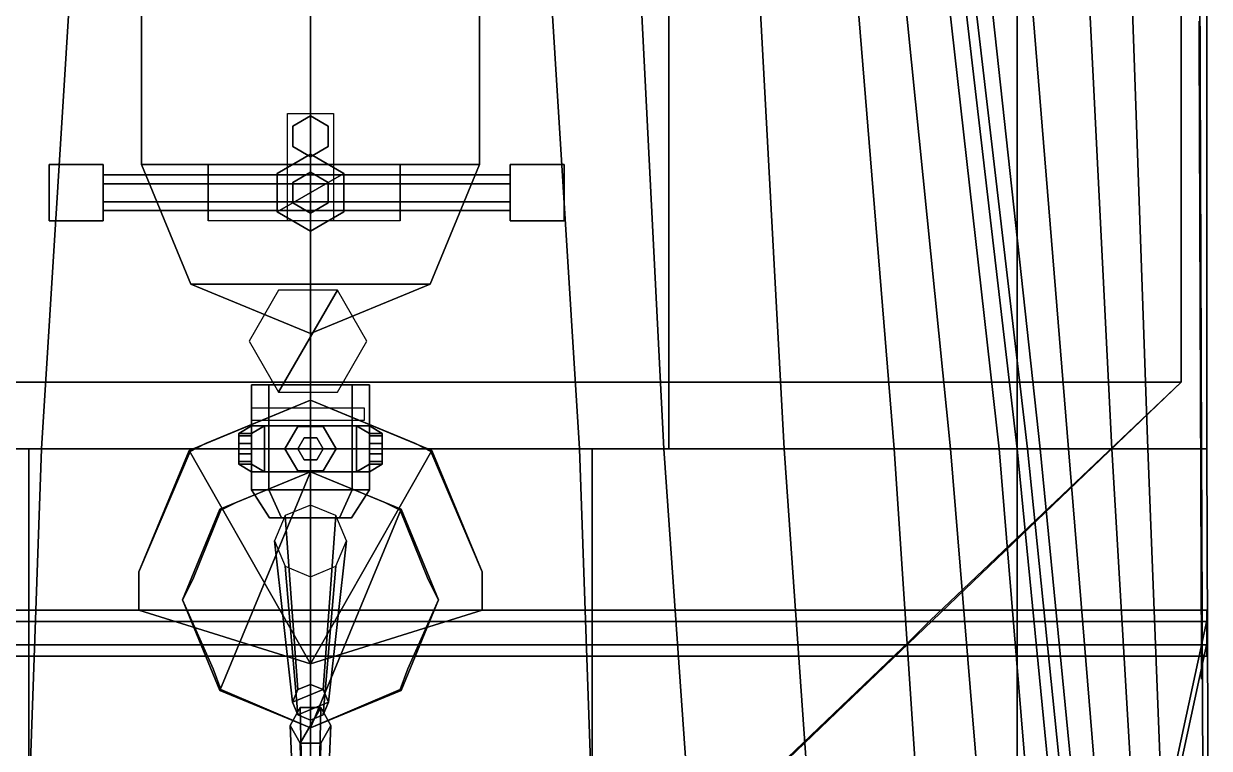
# Model space of a CAD drawing. Header units: millimetres. Extents: x -3.8 to 3.8, y -36.3 to 63.6.
# Drawn here: x -1.12 to 3.51, y 13.78 to 16.61 of the extents above; entities that cross this region are included whole.
import ezdxf

# ---------------------------------------------------------------- set-up
doc = ezdxf.new("R2010")
doc.units = ezdxf.units.MM
doc.layers.add('railings', color=6, linetype='Continuous')
doc.layers.add('superstructure', color=3, linetype='Continuous')

msp = doc.modelspace()

# ---------------------------------------------------------------- linework, layer by layer
for points in [[(-1.25, 17.52, -1.38), (-0.89, 17.52, -1.53), (-1.05, 14.95, -1.53), (-1.38, 14.95, -1.38)], [(-0.89, 17.52, -1.53), (0, 17.52, -1.84), (0, 14.95, -1.88), (-1.05, 14.95, -1.53)], [(1.05, 14.95, -1.53), (0, 14.95, -1.88), (0, 17.52, -1.84), (0.89, 17.52, -1.53)], [(1.38, 14.95, -1.38), (1.05, 14.95, -1.53), (0.89, 17.52, -1.53), (1.25, 17.52, -1.38)], [(1.85, 14.95, -1.11), (1.38, 14.95, -1.38), (1.25, 17.52, -1.38), (1.71, 17.52, -1.11)], [(2.28, 14.95, -0.82), (1.85, 14.95, -1.11), (1.71, 17.52, -1.11), (2.07, 17.52, -0.82)], [(2.5, 14.95, -0.57), (2.28, 14.95, -0.82), (2.07, 17.52, -0.82), (2.24, 17.52, -0.57)], [(2.69, 14.95, -0.27), (2.5, 14.95, -0.57), (2.24, 17.52, -0.57), (2.4, 17.52, -0.27)], [(2.76, 14.95), (2.69, 14.95, -0.27), (2.4, 17.52, -0.27), (2.46, 17.52)], [(2.8, 14.95, 0.27), (2.76, 14.95), (2.46, 17.52), (2.5, 17.52, 0.27)], [(2.85, 14.95, 1.01), (2.8, 14.95, 0.27), (2.5, 17.52, 0.27), (2.57, 17.52, 1.01)], [(2.96, 14.95, 1.79), (2.85, 14.95, 1.01), (2.57, 17.52, 1.01), (2.75, 17.52, 1.81)], [(3.13, 14.95, 2.57), (2.96, 14.95, 1.79), (2.75, 17.52, 1.81), (3, 17.52, 2.57)], [(3.27, 14.95, 3.01), (3.13, 14.95, 2.57), (3, 17.52, 2.57), (3.18, 17.52, 3.01)], [(3.5, 14.95, 3.67), (3.27, 14.95, 3.01), (3.18, 17.52, 3.01), (3.5, 17.52, 3.67)], [(3.48, 14.95, 3.85), (3.5, 14.95, 3.79), (3.5, 17.52, 3.79), (3.47, 17.52, 3.86)], [(3.5, 14.95, 3.79), (3.5, 14.95, 3.67), (3.5, 17.52, 3.67), (3.5, 17.52, 3.79)], [(-1.38, 14.95, -1.38), (-1.05, 14.95, -1.53), (-1.14, 12.39, -1.53), (-1.56, 12.39, -1.38)], [(-1.05, 14.95, -1.53), (0, 14.95, -1.88), (0, 12.39, -1.93), (-1.14, 12.39, -1.53)], [(1.14, 12.39, -1.53), (0, 12.39, -1.93), (0, 14.95, -1.88), (1.05, 14.95, -1.53)], [(1.56, 12.39, -1.38), (1.14, 12.39, -1.53), (1.05, 14.95, -1.53), (1.38, 14.95, -1.38)], [(2.03, 12.39, -1.11), (1.56, 12.39, -1.38), (1.38, 14.95, -1.38), (1.85, 14.95, -1.11)], [(2.45, 12.39, -0.82), (2.03, 12.39, -1.11), (1.85, 14.95, -1.11), (2.28, 14.95, -0.82)], [(2.71, 12.39, -0.57), (2.45, 12.39, -0.82), (2.28, 14.95, -0.82), (2.5, 14.95, -0.57)], [(2.9, 12.39, -0.27), (2.71, 12.39, -0.57), (2.5, 14.95, -0.57), (2.69, 14.95, -0.27)], [(3.01, 12.39), (2.9, 12.39, -0.27), (2.69, 14.95, -0.27), (2.76, 14.95)], [(3.06, 12.39, 0.27), (3.01, 12.39), (2.76, 14.95), (2.8, 14.95, 0.27)], [(3.1, 12.39, 1.01), (3.06, 12.39, 0.27), (2.8, 14.95, 0.27), (2.85, 14.95, 1.01)], [(3.17, 12.39, 1.76), (3.1, 12.39, 1.01), (2.85, 14.95, 1.01), (2.96, 14.95, 1.79)], [(3.28, 12.39, 2.57), (3.17, 12.39, 1.76), (2.96, 14.95, 1.79), (3.13, 14.95, 2.57)], [(3.37, 12.39, 3.01), (3.28, 12.39, 2.57), (3.13, 14.95, 2.57), (3.27, 14.95, 3.01)], [(3.51, 12.39, 3.67), (3.37, 12.39, 3.01), (3.27, 14.95, 3.01), (3.5, 14.95, 3.67)], [(3.49, 12.39, 3.84), (3.51, 12.39, 3.79), (3.5, 14.95, 3.79), (3.48, 14.95, 3.85)], [(3.51, 12.39, 3.79), (3.51, 12.39, 3.67), (3.5, 14.95, 3.67), (3.5, 14.95, 3.79)]]:
    msp.add_3dface(points)
at = {"layer": 'railings'}
for points in [[(3.4, 16.68, 6.84), (3.4, 16.68, 7.84), (3.4, 16.6, 7.84), (3.4, 16.6, 6.84)], [(3.4, 16.6, 6.84), (3.4, 16.6, 7.84), (3.4, 16.68, 7.84), (3.4, 16.68, 6.84)], [(3.4, 15.93, 7.29), (3.4, 16.6, 7.29), (3.4, 16.6, 7.37), (3.4, 15.93, 7.37)], [(3.4, 15.93, 7.37), (3.4, 16.6, 7.37), (3.4, 16.6, 7.29), (3.4, 15.93, 7.29)], [(3.4, 15.93, 7.84), (3.4, 16.6, 7.84), (3.4, 16.6, 7.76), (3.4, 15.93, 7.76)], [(3.4, 15.93, 7.76), (3.4, 16.6, 7.76), (3.4, 16.6, 7.84), (3.4, 15.93, 7.84)], [(3.47, 16.62, 3.85), (3.47, 16.62, 4.85), (3.47, 16.54, 4.85), (3.47, 16.54, 3.85)], [(3.47, 16.54, 3.85), (3.47, 16.54, 4.85), (3.47, 16.62, 4.85), (3.47, 16.62, 3.85)], [(3.48, 14.13, 4.29), (3.47, 16.54, 4.3), (3.47, 16.54, 4.38), (3.48, 14.13, 4.37)], [(3.48, 14.13, 4.37), (3.47, 16.54, 4.38), (3.47, 16.54, 4.3), (3.48, 14.13, 4.29)], [(3.48, 14.13, 4.84), (3.47, 16.54, 4.85), (3.47, 16.54, 4.77), (3.48, 14.13, 4.76)], [(3.48, 14.13, 4.76), (3.47, 16.54, 4.77), (3.47, 16.54, 4.85), (3.48, 14.13, 4.84)], [(3.4, 15.85, 6.84), (3.4, 15.85, 7.84), (3.4, 15.93, 7.84), (3.4, 15.93, 6.84)], [(3.4, 15.93, 6.84), (3.4, 15.93, 7.84), (3.4, 15.85, 7.84), (3.4, 15.85, 6.84)], [(3.4, 15.29, 7.37), (3.4, 15.85, 7.37), (3.4, 15.85, 7.29), (3.4, 15.29, 7.29)], [(3.4, 15.29, 7.29), (3.4, 15.85, 7.29), (3.4, 15.85, 7.37), (3.4, 15.29, 7.37)], [(3.4, 15.29, 7.76), (3.4, 15.85, 7.76), (3.4, 15.85, 7.84), (3.4, 15.29, 7.84)], [(3.4, 15.29, 7.84), (3.4, 15.85, 7.84), (3.4, 15.85, 7.76), (3.4, 15.29, 7.76)], [(3.4, 15.29, 6.84), (3.4, 15.29, 7.84), (3.4, 15.21, 7.84), (3.4, 15.21, 6.84)], [(3.4, 15.21, 6.84), (3.4, 15.21, 7.84), (3.4, 15.29, 7.84), (3.4, 15.29, 6.84)], [(2.42, 14.28, 7.37), (3.4, 15.21, 7.37), (3.4, 15.21, 7.29), (2.42, 14.28, 7.29)], [(2.42, 14.28, 7.29), (3.4, 15.21, 7.29), (3.4, 15.21, 7.37), (2.42, 14.28, 7.37)], [(2.42, 14.28, 7.76), (3.4, 15.21, 7.76), (3.4, 15.21, 7.84), (2.42, 14.28, 7.84)], [(2.42, 14.28, 7.84), (3.4, 15.21, 7.84), (3.4, 15.21, 7.76), (2.42, 14.28, 7.76)], [(-0.41, 14.97, 10.68), (0, 15.14, 10.68), (0, 15.14, 10.6), (-0.41, 14.97, 10.6)], [(-0.41, 14.97, 10.6), (0, 15.14, 10.6), (0, 15.14, 10.68), (-0.41, 14.97, 10.68)], [(-0.41, 14.97, 10.13), (0, 15.14, 10.13), (0, 15.14, 10.21), (-0.41, 14.97, 10.21)], [(-0.41, 14.97, 10.21), (0, 15.14, 10.21), (0, 15.14, 10.13), (-0.41, 14.97, 10.13)], [(0.41, 14.97, 10.21), (0, 15.14, 10.21), (0, 15.14, 10.13), (0.41, 14.97, 10.13)], [(0.41, 14.97, 10.13), (0, 15.14, 10.13), (0, 15.14, 10.21), (0.41, 14.97, 10.21)], [(0.41, 14.97, 10.6), (0, 15.14, 10.6), (0, 15.14, 10.68), (0.41, 14.97, 10.68)], [(0.41, 14.97, 10.68), (0, 15.14, 10.68), (0, 15.14, 10.6), (0.41, 14.97, 10.6)], [(-0.41, 14.97, 9.68), (-0.41, 14.97, 10.68), (-0.47, 14.94, 10.68), (-0.47, 14.94, 9.68)], [(-0.47, 14.94, 9.68), (-0.47, 14.94, 10.68), (-0.41, 14.97, 10.68), (-0.41, 14.97, 9.68)], [(0.41, 14.97, 9.68), (0.41, 14.97, 10.68), (0.47, 14.94, 10.68), (0.47, 14.94, 9.68)], [(0.47, 14.94, 9.68), (0.47, 14.94, 10.68), (0.41, 14.97, 10.68), (0.41, 14.97, 9.68)], [(-0.67, 14.47, 10.68), (-0.47, 14.94, 10.68), (-0.47, 14.94, 10.6), (-0.67, 14.47, 10.6)], [(-0.67, 14.47, 10.6), (-0.47, 14.94, 10.6), (-0.47, 14.94, 10.68), (-0.67, 14.47, 10.68)], [(-0.67, 14.47, 10.21), (-0.47, 14.94, 10.21), (-0.47, 14.94, 10.13), (-0.67, 14.47, 10.13)], [(-0.67, 14.47, 10.13), (-0.47, 14.94, 10.13), (-0.47, 14.94, 10.21), (-0.67, 14.47, 10.21)], [(0.67, 14.47, 10.13), (0.47, 14.94, 10.13), (0.47, 14.94, 10.21), (0.67, 14.47, 10.21)], [(0.67, 14.47, 10.21), (0.47, 14.94, 10.21), (0.47, 14.94, 10.13), (0.67, 14.47, 10.13)], [(0.67, 14.47, 10.68), (0.47, 14.94, 10.68), (0.47, 14.94, 10.6), (0.67, 14.47, 10.6)], [(0.67, 14.47, 10.6), (0.47, 14.94, 10.6), (0.47, 14.94, 10.68), (0.67, 14.47, 10.68)], [(-0.29, 14.74, 15.85), (0, 14.86, 15.85), (0, 14.86, 15.77), (-0.29, 14.74, 15.77)], [(-0.29, 14.74, 15.77), (0, 14.86, 15.77), (0, 14.86, 15.85), (-0.29, 14.74, 15.85)], [(-0.29, 14.74, 15.38), (0, 14.86, 15.38), (0, 14.86, 15.3), (-0.29, 14.74, 15.3)], [(-0.29, 14.74, 15.3), (0, 14.86, 15.3), (0, 14.86, 15.38), (-0.29, 14.74, 15.38)], [(0.29, 14.74, 15.3), (0, 14.86, 15.3), (0, 14.86, 15.38), (0.29, 14.74, 15.38)], [(0.29, 14.74, 15.38), (0, 14.86, 15.38), (0, 14.86, 15.3), (0.29, 14.74, 15.3)], [(0.29, 14.74, 15.85), (0, 14.86, 15.85), (0, 14.86, 15.77), (0.29, 14.74, 15.77)], [(0.29, 14.74, 15.77), (0, 14.86, 15.77), (0, 14.86, 15.85), (0.29, 14.74, 15.85)], [(-0.29, 14.74, 14.85), (-0.29, 14.74, 15.85), (-0.35, 14.71, 15.85), (-0.35, 14.71, 14.85)], [(-0.35, 14.71, 14.85), (-0.35, 14.71, 15.85), (-0.29, 14.74, 15.85), (-0.29, 14.74, 14.85)], [(0.35, 14.71, 14.85), (0.35, 14.71, 15.85), (0.29, 14.74, 15.85), (0.29, 14.74, 14.85)], [(0.29, 14.74, 14.85), (0.29, 14.74, 15.85), (0.35, 14.71, 15.85), (0.35, 14.71, 14.85)], [(-0.46, 14.44, 15.85), (-0.35, 14.71, 15.85), (-0.35, 14.71, 15.77), (-0.46, 14.44, 15.77)], [(-0.46, 14.44, 15.77), (-0.35, 14.71, 15.77), (-0.35, 14.71, 15.85), (-0.46, 14.44, 15.85)], [(-0.46, 14.44, 15.38), (-0.35, 14.71, 15.38), (-0.35, 14.71, 15.3), (-0.46, 14.44, 15.3)], [(-0.46, 14.44, 15.3), (-0.35, 14.71, 15.3), (-0.35, 14.71, 15.38), (-0.46, 14.44, 15.38)], [(0.46, 14.44, 15.3), (0.35, 14.71, 15.3), (0.35, 14.71, 15.38), (0.46, 14.44, 15.38)], [(0.46, 14.44, 15.38), (0.35, 14.71, 15.38), (0.35, 14.71, 15.3), (0.46, 14.44, 15.3)], [(0.46, 14.44, 15.85), (0.35, 14.71, 15.85), (0.35, 14.71, 15.77), (0.46, 14.44, 15.77)], [(0.46, 14.44, 15.77), (0.35, 14.71, 15.77), (0.35, 14.71, 15.85), (0.46, 14.44, 15.85)], [(-0.67, 14.4, 10.6), (-0.67, 14.47, 10.6), (-0.67, 14.47, 10.68), (-0.67, 14.4, 10.68)], [(-0.67, 14.4, 10.68), (-0.67, 14.47, 10.68), (-0.67, 14.47, 10.6), (-0.67, 14.4, 10.6)], [(-0.67, 14.4, 10.21), (-0.67, 14.47, 10.21), (-0.67, 14.47, 10.13), (-0.67, 14.4, 10.13)], [(-0.67, 14.4, 10.13), (-0.67, 14.47, 10.13), (-0.67, 14.47, 10.21), (-0.67, 14.4, 10.21)], [(0.67, 14.4, 10.13), (0.67, 14.47, 10.13), (0.67, 14.47, 10.21), (0.67, 14.4, 10.21)], [(0.67, 14.4, 10.21), (0.67, 14.47, 10.21), (0.67, 14.47, 10.13), (0.67, 14.4, 10.13)], [(0.67, 14.4, 10.68), (0.67, 14.47, 10.68), (0.67, 14.47, 10.6), (0.67, 14.4, 10.6)], [(0.67, 14.4, 10.6), (0.67, 14.47, 10.6), (0.67, 14.47, 10.68), (0.67, 14.4, 10.68)], [(-0.67, 14.32, 9.68), (-0.67, 14.32, 10.68), (-0.67, 14.4, 10.68), (-0.67, 14.4, 9.68)], [(-0.67, 14.4, 9.68), (-0.67, 14.4, 10.68), (-0.67, 14.32, 10.68), (-0.67, 14.32, 9.68)], [(-0.46, 14.44, 14.85), (-0.46, 14.44, 15.85), (-0.5, 14.36, 15.85), (-0.5, 14.36, 14.85)], [(-0.5, 14.36, 14.85), (-0.5, 14.36, 15.85), (-0.46, 14.44, 15.85), (-0.46, 14.44, 14.85)], [(0.46, 14.44, 14.85), (0.46, 14.44, 15.85), (0.5, 14.36, 15.85), (0.5, 14.36, 14.85)], [(0.5, 14.36, 14.85), (0.5, 14.36, 15.85), (0.46, 14.44, 15.85), (0.46, 14.44, 14.85)], [(0.67, 14.4, 9.68), (0.67, 14.4, 10.68), (0.67, 14.32, 10.68), (0.67, 14.32, 9.68)], [(0.67, 14.32, 9.68), (0.67, 14.32, 10.68), (0.67, 14.4, 10.68), (0.67, 14.4, 9.68)], [(-0.38, 14.09, 15.85), (-0.5, 14.36, 15.85), (-0.5, 14.36, 15.77), (-0.38, 14.09, 15.77)], [(-0.38, 14.09, 15.77), (-0.5, 14.36, 15.77), (-0.5, 14.36, 15.85), (-0.38, 14.09, 15.85)], [(-0.38, 14.09, 15.3), (-0.5, 14.36, 15.3), (-0.5, 14.36, 15.38), (-0.38, 14.09, 15.38)], [(-0.38, 14.09, 15.38), (-0.5, 14.36, 15.38), (-0.5, 14.36, 15.3), (-0.38, 14.09, 15.3)], [(0.38, 14.09, 15.38), (0.5, 14.36, 15.38), (0.5, 14.36, 15.3), (0.38, 14.09, 15.3)], [(0.38, 14.09, 15.3), (0.5, 14.36, 15.3), (0.5, 14.36, 15.38), (0.38, 14.09, 15.38)], [(0.38, 14.09, 15.77), (0.5, 14.36, 15.77), (0.5, 14.36, 15.85), (0.38, 14.09, 15.85)], [(0.38, 14.09, 15.85), (0.5, 14.36, 15.85), (0.5, 14.36, 15.77), (0.38, 14.09, 15.77)], [(0, 14.11, 10.68), (-0.67, 14.32, 10.68), (-0.67, 14.32, 10.6), (0, 14.11, 10.6)], [(0, 14.11, 10.6), (-0.67, 14.32, 10.6), (-0.67, 14.32, 10.68), (0, 14.11, 10.68)], [(0, 14.11, 10.21), (-0.67, 14.32, 10.21), (-0.67, 14.32, 10.13), (0, 14.11, 10.13)], [(0, 14.11, 10.13), (-0.67, 14.32, 10.13), (-0.67, 14.32, 10.21), (0, 14.11, 10.21)], [(0, 14.11, 10.13), (0.67, 14.32, 10.13), (0.67, 14.32, 10.21), (0, 14.11, 10.21)], [(0, 14.11, 10.21), (0.67, 14.32, 10.21), (0.67, 14.32, 10.13), (0, 14.11, 10.13)], [(0, 14.11, 10.68), (0.67, 14.32, 10.68), (0.67, 14.32, 10.6), (0, 14.11, 10.6)], [(0, 14.11, 10.6), (0.67, 14.32, 10.6), (0.67, 14.32, 10.68), (0, 14.11, 10.68)], [(2.34, 14.2, 6.84), (2.34, 14.2, 7.84), (2.42, 14.28, 7.84), (2.42, 14.28, 6.84)], [(2.42, 14.28, 6.84), (2.42, 14.28, 7.84), (2.34, 14.2, 7.84), (2.34, 14.2, 6.84)], [(1.18, 13.09, 7.37), (2.34, 14.2, 7.37), (2.34, 14.2, 7.29), (1.18, 13.09, 7.29)], [(1.18, 13.09, 7.29), (2.34, 14.2, 7.29), (2.34, 14.2, 7.37), (1.18, 13.09, 7.37)], [(1.18, 13.09, 7.76), (2.34, 14.2, 7.76), (2.34, 14.2, 7.84), (1.18, 13.09, 7.84)], [(1.18, 13.09, 7.84), (2.34, 14.2, 7.84), (2.34, 14.2, 7.76), (1.18, 13.09, 7.76)], [(3.48, 14.05, 3.84), (3.48, 14.05, 4.84), (3.48, 14.13, 4.84), (3.48, 14.13, 3.84)], [(3.48, 14.13, 3.84), (3.48, 14.13, 4.84), (3.48, 14.05, 4.84), (3.48, 14.05, 3.84)], [(-0.38, 14.09, 14.85), (-0.38, 14.09, 15.85), (-0.35, 14.01, 15.85), (-0.35, 14.01, 14.85)], [(-0.35, 14.01, 14.85), (-0.35, 14.01, 15.85), (-0.38, 14.09, 15.85), (-0.38, 14.09, 14.85)], [(0.38, 14.09, 14.85), (0.38, 14.09, 15.85), (0.35, 14.01, 15.85), (0.35, 14.01, 14.85)], [(0.35, 14.01, 14.85), (0.35, 14.01, 15.85), (0.38, 14.09, 15.85), (0.38, 14.09, 14.85)], [(0, 13.86, 15.77), (-0.35, 14.01, 15.77), (-0.35, 14.01, 15.85), (0, 13.86, 15.85)], [(0, 13.86, 15.85), (-0.35, 14.01, 15.85), (-0.35, 14.01, 15.77), (0, 13.86, 15.77)], [(0, 13.86, 15.38), (-0.35, 14.01, 15.38), (-0.35, 14.01, 15.3), (0, 13.86, 15.3)], [(0, 13.86, 15.3), (-0.35, 14.01, 15.3), (-0.35, 14.01, 15.38), (0, 13.86, 15.38)], [(0, 13.86, 15.3), (0.35, 14.01, 15.3), (0.35, 14.01, 15.38), (0, 13.86, 15.38)], [(0, 13.86, 15.38), (0.35, 14.01, 15.38), (0.35, 14.01, 15.3), (0, 13.86, 15.3)], [(0, 13.86, 15.85), (0.35, 14.01, 15.85), (0.35, 14.01, 15.77), (0, 13.86, 15.77)], [(0, 13.86, 15.77), (0.35, 14.01, 15.77), (0.35, 14.01, 15.85), (0, 13.86, 15.85)]]:
    msp.add_3dface(points, dxfattribs=at)
at = {"layer": 'superstructure'}
for points in [[(-0.66, 18.21, 7.84), (-0.66, 18.21, 6.84), (-0.66, 16.06, 6.84), (-0.66, 16.06, 7.84)], [(0.66, 16.06, 7.84), (0.66, 18.21, 7.84), (-0.66, 18.21, 7.84), (-0.66, 16.06, 7.84)], [(0.66, 16.06, 6.84), (0.66, 18.21, 6.84), (0.66, 18.21, 7.84), (0.66, 16.06, 7.84)], [(-2.76, 17.52, 4.14), (-2.76, 14.95, 4.15), (2.76, 14.95, 4.15), (2.76, 17.52, 4.14)], [(1.4, 14.95, 4.15), (1.4, 17.52, 4.14), (1.4, 17.52, 6.65), (1.4, 14.95, 6.65)], [(2.76, 17.52, 4.14), (2.76, 14.95, 4.15), (3.48, 14.95, 3.85), (3.47, 17.52, 3.86)], [(-3.4, 15.21, 6.65), (-3.4, 16.68, 6.65), (3.4, 16.68, 6.65), (3.4, 15.21, 6.65)], [(3.4, 15.21, 6.84), (3.4, 16.68, 6.84), (-3.4, 16.68, 6.84), (-3.4, 15.21, 6.84)], [(3.4, 15.21, 6.65), (3.4, 16.68, 6.65), (3.4, 16.68, 6.84), (3.4, 15.21, 6.84)], [(-0.09, 16.26, 8.69), (0.09, 16.26, 8.69), (0.09, 15.84, 8.69), (-0.09, 15.84, 8.69)], [(-0.09, 16.26, 8.9), (0.09, 16.26, 8.9), (0.09, 15.84, 8.9), (-0.09, 15.84, 8.9)], [(-0.0693, 16.13, 8.6), (-0.0693, 16.21, 8.6), (0, 16.25, 8.6), (0, 16.09, 8.6)], [(-0.0693, 16.21, 9.01), (-0.0693, 16.13, 9.01), (0, 16.09, 9.01), (0, 16.25, 9.01)], [(0, 16.25, 8.6), (-0.0693, 16.21, 8.6), (-0.0693, 16.21, 9.01), (0, 16.25, 9.01)], [(-0.0693, 16.21, 8.6), (-0.0693, 16.13, 8.6), (-0.0693, 16.13, 9.01), (-0.0693, 16.21, 9.01)], [(0, 16.09, 8.6), (0, 16.25, 8.6), (0.0693, 16.21, 8.6), (0.0693, 16.13, 8.6)], [(0, 16.25, 9.01), (0, 16.09, 9.01), (0.0693, 16.13, 9.01), (0.0693, 16.21, 9.01)], [(0.0693, 16.21, 8.6), (0, 16.25, 8.6), (0, 16.25, 9.01), (0.0693, 16.21, 9.01)], [(0.0693, 16.13, 8.6), (0.0693, 16.21, 8.6), (0.0693, 16.21, 9.01), (0.0693, 16.13, 9.01)], [(-0.0693, 16.13, 8.6), (0, 16.09, 8.6), (0, 16.09, 9.01), (-0.0693, 16.13, 9.01)], [(0, 16.09, 8.6), (0.0693, 16.13, 8.6), (0.0693, 16.13, 9.01), (0, 16.09, 9.01)], [(-0.1299, 15.875, 8.27), (0.1299, 16.025, 8.27), (0, 16.1, 8.27), (-0.1299, 16.025, 8.27)], [(0, 16.1, 7.84), (-0.1299, 16.025, 7.84), (-0.1299, 16.025, 8.27), (0, 16.1, 8.27)], [(0.1299, 16.025, 7.84), (0, 16.1, 7.84), (0, 16.1, 8.27), (0.1299, 16.025, 8.27)], [(-1.02, 15.84, 9.47), (-1.02, 16.06, 9.47), (-1.02, 16.06, 9.25), (-1.02, 15.84, 9.25)], [(-0.81, 15.84, 9.47), (-0.81, 16.06, 9.47), (-1.02, 16.06, 9.47), (-1.02, 15.84, 9.47)], [(-1.02, 16.06, 9.25), (-0.81, 16.06, 9.25), (-0.81, 15.84, 9.25), (-1.02, 15.84, 9.25)], [(-1.02, 16.06, 9.47), (-0.81, 16.06, 9.47), (-0.81, 16.06, 9.25), (-1.02, 16.06, 9.25)], [(-0.81, 15.84, 9.25), (-0.81, 16.06, 9.25), (-0.81, 16.06, 9.47), (-0.81, 15.84, 9.47)], [(-0.81, 15.985, 9.2994), (-0.81, 16.02, 9.36), (0.78, 16.02, 9.36), (0.78, 15.985, 9.2994)], [(-0.81, 16.02, 9.36), (-0.81, 15.985, 9.4206), (0.78, 15.985, 9.4206), (0.78, 16.02, 9.36)], [(-0.66, 16.06, 6.84), (-0.4667, 15.5933, 6.84), (-0.4667, 15.5933, 7.84), (-0.66, 16.06, 7.84)], [(0.4667, 15.5933, 7.84), (0.66, 16.06, 7.84), (-0.66, 16.06, 7.84), (-0.4667, 15.5933, 7.84)], [(-0.4, 16.06, 9.07), (-0.4, 16.06, 9.52), (-0.4, 15.84, 9.52), (-0.4, 15.84, 9.07)], [(-0.4, 16.06, 9.07), (0.35, 16.06, 9.07), (0.35, 15.84, 9.07), (-0.4, 15.84, 9.07)], [(0, 15.8, 8.27), (0.1299, 15.875, 8.27), (0.1299, 16.025, 8.27), (-0.1299, 15.875, 8.27)], [(-0.1299, 16.025, 7.84), (-0.1299, 15.875, 7.84), (-0.1299, 15.875, 8.27), (-0.1299, 16.025, 8.27)], [(0, 16.03, 8.27), (-0.0693, 15.99, 8.27), (-0.0693, 15.99, 9.07), (0, 16.03, 9.07)], [(0.0693, 15.99, 8.27), (0, 16.03, 8.27), (0, 16.03, 9.07), (0.0693, 15.99, 9.07)], [(0.1299, 15.875, 7.84), (0.1299, 16.025, 7.84), (0.1299, 16.025, 8.27), (0.1299, 15.875, 8.27)], [(0.35, 16.06, 9.07), (0.35, 16.06, 9.52), (0.35, 15.84, 9.52), (0.35, 15.84, 9.07)], [(0.4667, 15.5933, 6.84), (0.66, 16.06, 6.84), (0.66, 16.06, 7.84), (0.4667, 15.5933, 7.84)], [(0.78, 16.06, 9.25), (0.99, 16.06, 9.25), (0.99, 15.84, 9.25), (0.78, 15.84, 9.25)], [(0.78, 15.84, 9.47), (0.78, 16.06, 9.47), (0.78, 16.06, 9.25), (0.78, 15.84, 9.25)], [(0.99, 15.84, 9.47), (0.99, 16.06, 9.47), (0.78, 16.06, 9.47), (0.78, 15.84, 9.47)], [(0.78, 16.06, 9.47), (0.99, 16.06, 9.47), (0.99, 16.06, 9.25), (0.78, 16.06, 9.25)], [(0.99, 15.84, 9.25), (0.99, 16.06, 9.25), (0.99, 16.06, 9.47), (0.99, 15.84, 9.47)], [(-0.81, 15.915, 9.2994), (-0.81, 15.985, 9.2994), (0.78, 15.985, 9.2994), (0.78, 15.915, 9.2994)], [(-0.81, 15.985, 9.4206), (-0.81, 15.915, 9.4206), (0.78, 15.915, 9.4206), (0.78, 15.985, 9.4206)], [(-0.0693, 15.99, 8.27), (-0.0693, 15.91, 8.27), (-0.0693, 15.91, 9.07), (-0.0693, 15.99, 9.07)], [(0.0693, 15.91, 8.27), (0.0693, 15.99, 8.27), (0.0693, 15.99, 9.07), (0.0693, 15.91, 9.07)], [(-0.81, 15.88, 9.36), (-0.81, 15.915, 9.2994), (0.78, 15.915, 9.2994), (0.78, 15.88, 9.36)], [(-0.81, 15.915, 9.4206), (-0.81, 15.88, 9.36), (0.78, 15.88, 9.36), (0.78, 15.915, 9.4206)], [(-0.0693, 15.91, 8.27), (0, 15.87, 8.27), (0, 15.87, 9.07), (-0.0693, 15.91, 9.07)], [(0, 15.87, 8.27), (0.0693, 15.91, 8.27), (0.0693, 15.91, 9.07), (0, 15.87, 9.07)], [(-1.02, 15.84, 9.25), (-0.81, 15.84, 9.25), (-0.81, 15.84, 9.47), (-1.02, 15.84, 9.47)], [(-0.1299, 15.875, 7.84), (0, 15.8, 7.84), (0, 15.8, 8.27), (-0.1299, 15.875, 8.27)], [(0, 15.8, 7.84), (0.1299, 15.875, 7.84), (0.1299, 15.875, 8.27), (0, 15.8, 8.27)], [(0, 15.87, 8.42), (0, 15.78, 8.42), (0, 15.78, 8.35), (0, 15.87, 8.35)], [(0.78, 15.84, 9.25), (0.99, 15.84, 9.25), (0.99, 15.84, 9.47), (0.78, 15.84, 9.47)], [(0, 15.78, 8.42), (0, 15.45, 8.53), (0, 15.36, 8.53), (0, 15.78, 8.35)], [(-0.4667, 15.5933, 6.84), (0, 15.4, 6.84), (0, 15.4, 7.84), (-0.4667, 15.5933, 7.84)], [(0, 15.4, 7.84), (0.4667, 15.5933, 7.84), (-0.4667, 15.5933, 7.84), (0, 15.4, 7.84)], [(-0.125, 15.5692, 8.53), (-0.24, 15.37, 8.53), (-0.125, 15.1708, 8.53), (0.105, 15.5692, 8.53)], [(0.105, 15.5692, 8.53), (-0.125, 15.1708, 8.53), (0.105, 15.1708, 8.53), (0.22, 15.37, 8.53)], [(0, 15.4, 6.84), (0.4667, 15.5933, 6.84), (0.4667, 15.5933, 7.84), (0, 15.4, 7.84)], [(0, 15.36, 8.53), (0, 15.11, 8.53), (0, 15.07, 8.51), (0, 15.43, 8.5)], [(0.27, 12.21, 6.84), (3.4, 15.21, 6.84), (-3.4, 15.21, 6.84), (-0.27, 12.21, 6.84)], [(-3.4, 15.21, 6.84), (-3.4, 15.21, 6.65), (-0.27, 12.21, 6.65), (-0.27, 12.21, 6.84)], [(-0.27, 12.21, 6.65), (-3.4, 15.21, 6.65), (3.4, 15.21, 6.65), (0.27, 12.21, 6.65)], [(-0.23, 14.79, 11.02), (-0.1626, 14.79, 11.1826), (-0.1626, 15.2, 11.1826), (-0.23, 15.2, 11.02)], [(-0.1626, 14.79, 10.8574), (-0.23, 14.79, 11.02), (-0.23, 15.2, 11.02), (-0.1626, 15.2, 10.8574)], [(-0.1626, 15.2, 11.1826), (0.23, 15.2, 11.02), (0.1626, 15.2, 10.8574), (-0.23, 15.2, 11.02)], [(-0.23, 15.2, 11.02), (0.1626, 15.2, 10.8574), (0, 15.2, 10.79), (-0.1626, 15.2, 10.8574)], [(-0.1626, 14.79, 11.1826), (0, 14.79, 11.25), (0, 15.2, 11.25), (-0.1626, 15.2, 11.1826)], [(0, 14.79, 10.79), (-0.1626, 14.79, 10.8574), (-0.1626, 15.2, 10.8574), (0, 15.2, 10.79)], [(0, 15.2, 11.25), (0.1626, 15.2, 11.1826), (0.23, 15.2, 11.02), (-0.1626, 15.2, 11.1826)], [(0, 14.79, 11.25), (0.1626, 14.79, 11.1826), (0.1626, 15.2, 11.1826), (0, 15.2, 11.25)], [(0.1626, 14.79, 10.8574), (0, 14.79, 10.79), (0, 15.2, 10.79), (0.1626, 15.2, 10.8574)], [(0.1626, 14.79, 11.1826), (0.23, 14.79, 11.02), (0.23, 15.2, 11.02), (0.1626, 15.2, 11.1826)], [(0.23, 14.79, 11.02), (0.1626, 14.79, 10.8574), (0.1626, 15.2, 10.8574), (0.23, 15.2, 11.02)], [(0.27, 12.21, 6.65), (3.4, 15.21, 6.65), (3.4, 15.21, 6.84), (0.27, 12.21, 6.84)], [(0, 15.14, 9.58), (-0.4738, 14.9438, 9.58), (-0.4738, 14.9438, 9.68), (0, 15.14, 9.68)], [(0, 14.11, 9.68), (0.4738, 14.9438, 9.68), (0, 15.14, 9.68), (-0.4738, 14.9438, 9.68)], [(0, 14.11, 9.58), (-0.4738, 14.9438, 9.58), (0, 15.14, 9.58), (0.4738, 14.9438, 9.58)], [(0.21, 15.06, 9.03), (-0.23, 15.06, 9.03), (-0.23, 15.11, 8.75), (0.21, 15.11, 8.75)], [(0.4738, 14.9438, 9.58), (0, 15.14, 9.58), (0, 15.14, 9.68), (0.4738, 14.9438, 9.68)], [(0, 15.11, 8.53), (0, 15.11, 8.75), (0, 15.06, 9.03), (0, 15.07, 8.51)], [(-0.23, 15.04, 10.7), (-0.23, 14.86, 10.7), (-0.28, 14.89, 10.92), (-0.28, 15.01, 10.92)], [(-0.28, 15.01, 10.92), (-0.23, 15.01, 10.92), (-0.18, 15.04, 10.75), (-0.23, 15.04, 10.7)], [(-0.28, 15.01, 10.92), (-0.28, 14.89, 10.92), (-0.28, 14.9, 11.02), (-0.28, 15, 11.02)], [(-0.28, 15, 11.02), (-0.23, 15, 11.02), (-0.23, 15.01, 10.92), (-0.28, 15.01, 10.92)], [(0.18, 15.04, 10.75), (0.23, 15.04, 10.7), (-0.23, 15.04, 10.7), (-0.18, 15.04, 10.75)], [(-0.23, 14.86, 10.7), (-0.23, 15.04, 10.7), (0.23, 15.04, 10.7), (0.23, 14.86, 10.7)], [(-0.23, 15.01, 10.92), (-0.23, 14.89, 10.92), (-0.18, 14.86, 10.75), (-0.18, 15.04, 10.75)], [(-0.23, 15, 11.02), (-0.23, 14.9, 11.02), (-0.23, 14.89, 10.92), (-0.23, 15.01, 10.92)], [(0.18, 14.86, 10.75), (0.18, 15.04, 10.75), (-0.18, 15.04, 10.75), (-0.18, 14.86, 10.75)], [(-0.05, 15.0366, 10.5), (-0.1, 14.95, 10.5), (-0.1, 14.95, 10.7), (-0.05, 15.0366, 10.7)], [(0.05, 15.0366, 10.5), (-0.05, 15.0366, 10.5), (-0.05, 15.0366, 10.7), (0.05, 15.0366, 10.7)], [(0.1, 14.95, 10.5), (0.05, 15.0366, 10.5), (0.05, 15.0366, 10.7), (0.1, 14.95, 10.7)], [(0.23, 15.04, 10.7), (0.18, 15.04, 10.75), (0.23, 15.01, 10.92), (0.28, 15.01, 10.92)], [(0.23, 14.89, 10.92), (0.23, 15.01, 10.92), (0.18, 15.04, 10.75), (0.18, 14.86, 10.75)], [(0.23, 14.86, 10.7), (0.23, 15.04, 10.7), (0.28, 15.01, 10.92), (0.28, 14.89, 10.92)], [(0.28, 15.01, 10.92), (0.23, 15.01, 10.92), (0.23, 15, 11.02), (0.28, 15, 11.02)], [(0.23, 14.9, 11.02), (0.23, 15, 11.02), (0.23, 15.01, 10.92), (0.23, 14.89, 10.92)], [(0.28, 14.89, 10.92), (0.28, 15.01, 10.92), (0.28, 15, 11.02), (0.28, 14.9, 11.02)], [(-0.28, 14.93, 11.07), (-0.28, 14.97, 11.07), (-0.28, 15, 11.02), (-0.28, 14.9, 11.02)], [(-0.28, 14.97, 11.07), (-0.23, 14.97, 11.07), (-0.23, 15, 11.02), (-0.28, 15, 11.02)], [(-0.23, 14.93, 11.07), (-0.23, 14.97, 11.07), (-0.28, 14.97, 11.07), (-0.28, 14.93, 11.07)], [(-0.23, 14.9, 11.02), (-0.23, 15, 11.02), (-0.23, 14.97, 11.07), (-0.23, 14.93, 11.07)], [(-0.025, 14.9933, 9.68), (-0.05, 14.95, 9.68), (-0.05, 14.95, 10.5), (-0.025, 14.9933, 10.5)], [(0.025, 14.9933, 9.68), (-0.025, 14.9933, 9.68), (-0.025, 14.9933, 10.5), (0.025, 14.9933, 10.5)], [(0.05, 14.95, 9.68), (0.025, 14.9933, 9.68), (0.025, 14.9933, 10.5), (0.05, 14.95, 10.5)], [(0.28, 15, 11.02), (0.23, 15, 11.02), (0.23, 14.97, 11.07), (0.28, 14.97, 11.07)], [(0.23, 15, 11.02), (0.23, 14.9, 11.02), (0.23, 14.93, 11.07), (0.23, 14.97, 11.07)], [(0.23, 14.97, 11.07), (0.23, 14.93, 11.07), (0.28, 14.93, 11.07), (0.28, 14.97, 11.07)], [(0.28, 14.97, 11.07), (0.28, 14.93, 11.07), (0.28, 14.9, 11.02), (0.28, 15, 11.02)], [(-2.76, 14.95, 4.15), (-2.76, 12.39, 4.15), (2.76, 12.39, 4.15), (2.76, 14.95, 4.15)], [(-1.4, 14.95, 4.15), (-1.1, 14.95, 4.14), (-1.1, 14.95, 6.65), (-1.4, 14.95, 6.65)], [(-1.1, 14.95, 4.15), (-1.1, 13.65, 4.15), (-1.1, 13.65, 6.65), (-1.1, 14.95, 6.65)], [(-0.4738, 14.9438, 9.58), (-0.67, 14.47, 9.58), (-0.67, 14.47, 9.68), (-0.4738, 14.9438, 9.68)], [(0, 14.11, 9.68), (-0.4738, 14.9438, 9.68), (-0.67, 14.47, 9.68), (-0.67, 14.32, 9.68)], [(-0.67, 14.32, 9.58), (-0.67, 14.47, 9.58), (-0.4738, 14.9438, 9.58), (0, 14.11, 9.58)], [(-0.28, 14.9, 11.02), (-0.23, 14.9, 11.02), (-0.23, 14.93, 11.07), (-0.28, 14.93, 11.07)], [(-0.1, 14.95, 10.5), (-0.05, 14.8634, 10.5), (-0.05, 14.8634, 10.7), (-0.1, 14.95, 10.7)], [(-0.05, 14.95, 9.68), (-0.025, 14.9067, 9.68), (-0.025, 14.9067, 10.5), (-0.05, 14.95, 10.5)], [(0.67, 14.32, 9.68), (0.67, 14.47, 9.68), (0.4738, 14.9438, 9.68), (0, 14.11, 9.68)], [(0, 14.11, 9.58), (0.4738, 14.9438, 9.58), (0.67, 14.47, 9.58), (0.67, 14.32, 9.58)], [(0.025, 14.9067, 9.68), (0.05, 14.95, 9.68), (0.05, 14.95, 10.5), (0.025, 14.9067, 10.5)], [(0.05, 14.8634, 10.5), (0.1, 14.95, 10.5), (0.1, 14.95, 10.7), (0.05, 14.8634, 10.7)], [(0.28, 14.93, 11.07), (0.23, 14.93, 11.07), (0.23, 14.9, 11.02), (0.28, 14.9, 11.02)], [(0.67, 14.47, 9.58), (0.4738, 14.9438, 9.58), (0.4738, 14.9438, 9.68), (0.67, 14.47, 9.68)], [(1.1, 14.95, 4.15), (1.4, 14.95, 4.14), (1.4, 14.95, 6.65), (1.1, 14.95, 6.65)], [(1.1, 13.65, 4.15), (1.1, 14.95, 4.15), (1.1, 14.95, 6.65), (1.1, 13.65, 6.65)], [(2.76, 14.95, 4.15), (2.76, 12.39, 4.15), (3.49, 12.39, 3.84), (3.48, 14.95, 3.85)], [(-0.28, 14.89, 10.92), (-0.23, 14.89, 10.92), (-0.23, 14.9, 11.02), (-0.28, 14.9, 11.02)], [(-0.23, 14.86, 10.7), (-0.18, 14.86, 10.75), (-0.23, 14.89, 10.92), (-0.28, 14.89, 10.92)], [(-0.05, 14.8634, 10.5), (0.05, 14.8634, 10.5), (0.05, 14.8634, 10.7), (-0.05, 14.8634, 10.7)], [(-0.025, 14.9067, 9.68), (0.025, 14.9067, 9.68), (0.025, 14.9067, 10.5), (-0.025, 14.9067, 10.5)], [(0.28, 14.89, 10.92), (0.23, 14.89, 10.92), (0.18, 14.86, 10.75), (0.23, 14.86, 10.7)], [(0.28, 14.9, 11.02), (0.23, 14.9, 11.02), (0.23, 14.89, 10.92), (0.28, 14.89, 10.92)], [(-0.3536, 14.0064, 14.85), (0, 14.86, 14.85), (-0.3536, 14.7136, 14.85), (-0.5, 14.36, 14.85)], [(-0.5, 14.36, 14.75), (-0.3536, 14.7136, 14.75), (0, 14.86, 14.75), (-0.3536, 14.0064, 14.75)], [(0, 14.86, 14.75), (-0.3536, 14.7136, 14.75), (-0.3536, 14.7136, 14.85), (0, 14.86, 14.85)], [(0, 13.86, 14.85), (0.3536, 14.7136, 14.85), (0, 14.86, 14.85), (-0.3536, 14.0064, 14.85)], [(-0.3536, 14.0064, 14.75), (0, 14.86, 14.75), (0.3536, 14.7136, 14.75), (0, 13.86, 14.75)], [(-0.18, 14.86, 10.75), (-0.23, 14.86, 10.7), (0.23, 14.86, 10.7), (0.18, 14.86, 10.75)], [(0.3536, 14.7136, 14.75), (0, 14.86, 14.75), (0, 14.86, 14.85), (0.3536, 14.7136, 14.85)], [(-0.23, 14.79, 11.02), (-0.1626, 14.79, 10.8574), (-0.1131, 14.68, 10.9069), (-0.16, 14.68, 11.02)], [(-0.1626, 14.79, 11.1826), (-0.23, 14.79, 11.02), (-0.16, 14.68, 11.02), (-0.1131, 14.68, 11.1331)], [(-0.1626, 14.79, 10.8574), (0, 14.79, 10.79), (0, 14.68, 10.86), (-0.1131, 14.68, 10.9069)], [(0, 14.79, 11.25), (-0.1626, 14.79, 11.1826), (-0.1131, 14.68, 11.1331), (0, 14.68, 11.18)], [(0, 14.79, 10.79), (0.1626, 14.79, 10.8574), (0.1131, 14.68, 10.9069), (0, 14.68, 10.86)], [(0.1626, 14.79, 11.1826), (0, 14.79, 11.25), (0, 14.68, 11.18), (0.1131, 14.68, 11.1331)], [(0.1626, 14.79, 10.8574), (0.23, 14.79, 11.02), (0.16, 14.68, 11.02), (0.1131, 14.68, 10.9069)], [(0.23, 14.79, 11.02), (0.1626, 14.79, 11.1826), (0.1131, 14.68, 11.1331), (0.16, 14.68, 11.02)], [(0, 14.73, 6.84), (-0.099, 14.689, 6.84), (-0.0495, 14.0095, 15.97), (0, 14.03, 15.97)], [(0.099, 14.689, 6.84), (0, 14.73, 6.84), (0, 14.03, 15.97), (0.0495, 14.0095, 15.97)], [(-0.3536, 14.7136, 14.75), (-0.5, 14.36, 14.75), (-0.5, 14.36, 14.85), (-0.3536, 14.7136, 14.85)], [(0.16, 14.68, 11.02), (-0.1131, 14.68, 11.1331), (-0.16, 14.68, 11.02), (0.1131, 14.68, 10.9069)], [(0.1131, 14.68, 10.9069), (-0.16, 14.68, 11.02), (-0.1131, 14.68, 10.9069), (0, 14.68, 10.86)], [(-0.099, 14.689, 6.84), (-0.14, 14.59, 6.84), (-0.07, 13.96, 15.97), (-0.0495, 14.0095, 15.97)], [(0.1131, 14.68, 11.1331), (0, 14.68, 11.18), (-0.1131, 14.68, 11.1331), (0.16, 14.68, 11.02)], [(0.3536, 14.0064, 14.85), (0.5, 14.36, 14.85), (0.3536, 14.7136, 14.85), (0, 13.86, 14.85)], [(0, 13.86, 14.75), (0.3536, 14.7136, 14.75), (0.5, 14.36, 14.75), (0.3536, 14.0064, 14.75)], [(0.14, 14.59, 6.84), (0.099, 14.689, 6.84), (0.0495, 14.0095, 15.97), (0.07, 13.96, 15.97)], [(0.5, 14.36, 14.75), (0.3536, 14.7136, 14.75), (0.3536, 14.7136, 14.85), (0.5, 14.36, 14.85)], [(-0.14, 14.59, 6.84), (-0.099, 14.491, 6.84), (-0.0495, 13.9105, 15.97), (-0.07, 13.96, 15.97)], [(0.099, 14.491, 6.84), (0.14, 14.59, 6.84), (0.07, 13.96, 15.97), (0.0495, 13.9105, 15.97)], [(-0.67, 14.47, 9.58), (-0.67, 14.32, 9.58), (-0.67, 14.32, 9.68), (-0.67, 14.47, 9.68)], [(-0.099, 14.491, 6.84), (0, 14.45, 6.84), (0, 13.89, 15.97), (-0.0495, 13.9105, 15.97)], [(0, 14.45, 6.84), (0.099, 14.491, 6.84), (0.0495, 13.9105, 15.97), (0, 13.89, 15.97)], [(0.67, 14.32, 9.58), (0.67, 14.47, 9.58), (0.67, 14.47, 9.68), (0.67, 14.32, 9.68)], [(-0.5, 14.36, 14.75), (-0.3536, 14.0064, 14.75), (-0.3536, 14.0064, 14.85), (-0.5, 14.36, 14.85)], [(0.3536, 14.0064, 14.75), (0.5, 14.36, 14.75), (0.5, 14.36, 14.85), (0.3536, 14.0064, 14.85)], [(-3.5, 14.32, 14.67), (-3.5, 14.275, 14.7479), (3.5, 14.275, 14.7479), (3.5, 14.32, 14.67)], [(-3.5, 14.275, 14.5921), (-3.5, 14.32, 14.67), (3.5, 14.32, 14.67), (3.5, 14.275, 14.5921)], [(-0.67, 14.32, 9.58), (0, 14.11, 9.58), (0, 14.11, 9.68), (-0.67, 14.32, 9.68)], [(0, 14.11, 9.58), (0.67, 14.32, 9.58), (0.67, 14.32, 9.68), (0, 14.11, 9.68)], [(3.5, 14.185, 14.7479), (3.5, 14.14, 14.67), (3.5, 14.32, 14.67), (3.5, 14.275, 14.7479)], [(3.5, 14.14, 14.67), (3.5, 14.185, 14.5921), (3.5, 14.275, 14.5921), (3.5, 14.32, 14.67)], [(-3.5, 14.275, 14.7479), (-3.5, 14.185, 14.7479), (3.5, 14.185, 14.7479), (3.5, 14.275, 14.7479)], [(-3.5, 14.185, 14.5921), (-3.5, 14.275, 14.5921), (3.5, 14.275, 14.5921), (3.5, 14.185, 14.5921)], [(1.21, 3.57, 4.84), (1.21, 3.68, 4.84), (3.5, 14.28, 14.61), (3.5, 14.19, 14.61)], [(3.5, 14.19, 14.61), (3.5, 14.28, 14.61), (1.21, 3.68, 4.84), (1.21, 3.57, 4.84)], [(-3.5, 14.185, 14.7479), (-3.5, 14.14, 14.67), (3.5, 14.14, 14.67), (3.5, 14.185, 14.7479)], [(-3.5, 14.14, 14.67), (-3.5, 14.185, 14.5921), (3.5, 14.185, 14.5921), (3.5, 14.14, 14.67)], [(-0.07, 13.96, 15.97), (0.0495, 14.0095, 15.97), (0, 14.03, 15.97), (-0.0495, 14.0095, 15.97)], [(-0.3536, 14.0064, 14.75), (0, 13.86, 14.75), (0, 13.86, 14.85), (-0.3536, 14.0064, 14.85)], [(-0.0495, 13.9105, 15.97), (0.07, 13.96, 15.97), (0.0495, 14.0095, 15.97), (-0.07, 13.96, 15.97)], [(0, 13.86, 14.75), (0.3536, 14.0064, 14.75), (0.3536, 14.0064, 14.85), (0, 13.86, 14.85)], [(-0.08, 13.87, 14.99), (-0.04, 13.9393, 14.99), (0.04, 13.9393, 14.99), (-0.04, 13.8007, 14.99)], [(-0.04, 13.9393, 14.99), (-0.08, 13.87, 14.99), (-0.06, 13.41, 22.04), (-0.03, 13.462, 22.04)], [(0, 13.89, 15.97), (0.0495, 13.9105, 15.97), (0.07, 13.96, 15.97), (-0.0495, 13.9105, 15.97)], [(-0.04, 13.8007, 14.99), (0.04, 13.9393, 14.99), (0.08, 13.87, 14.99), (0.04, 13.8007, 14.99)], [(0.04, 13.9393, 14.99), (-0.04, 13.9393, 14.99), (-0.03, 13.462, 22.04), (0.03, 13.462, 22.04)], [(0.08, 13.87, 14.99), (0.04, 13.9393, 14.99), (0.03, 13.462, 22.04), (0.06, 13.41, 22.04)], [(-0.08, 13.87, 14.99), (-0.04, 13.8007, 14.99), (-0.03, 13.358, 22.04), (-0.06, 13.41, 22.04)], [(0.04, 13.8007, 14.99), (0.08, 13.87, 14.99), (0.06, 13.41, 22.04), (0.03, 13.358, 22.04)], [(-0.04, 13.8007, 14.99), (0.04, 13.8007, 14.99), (0.03, 13.358, 22.04), (-0.03, 13.358, 22.04)]]:
    msp.add_3dface(points, dxfattribs=at)

doc.saveas('drawing.dxf')
